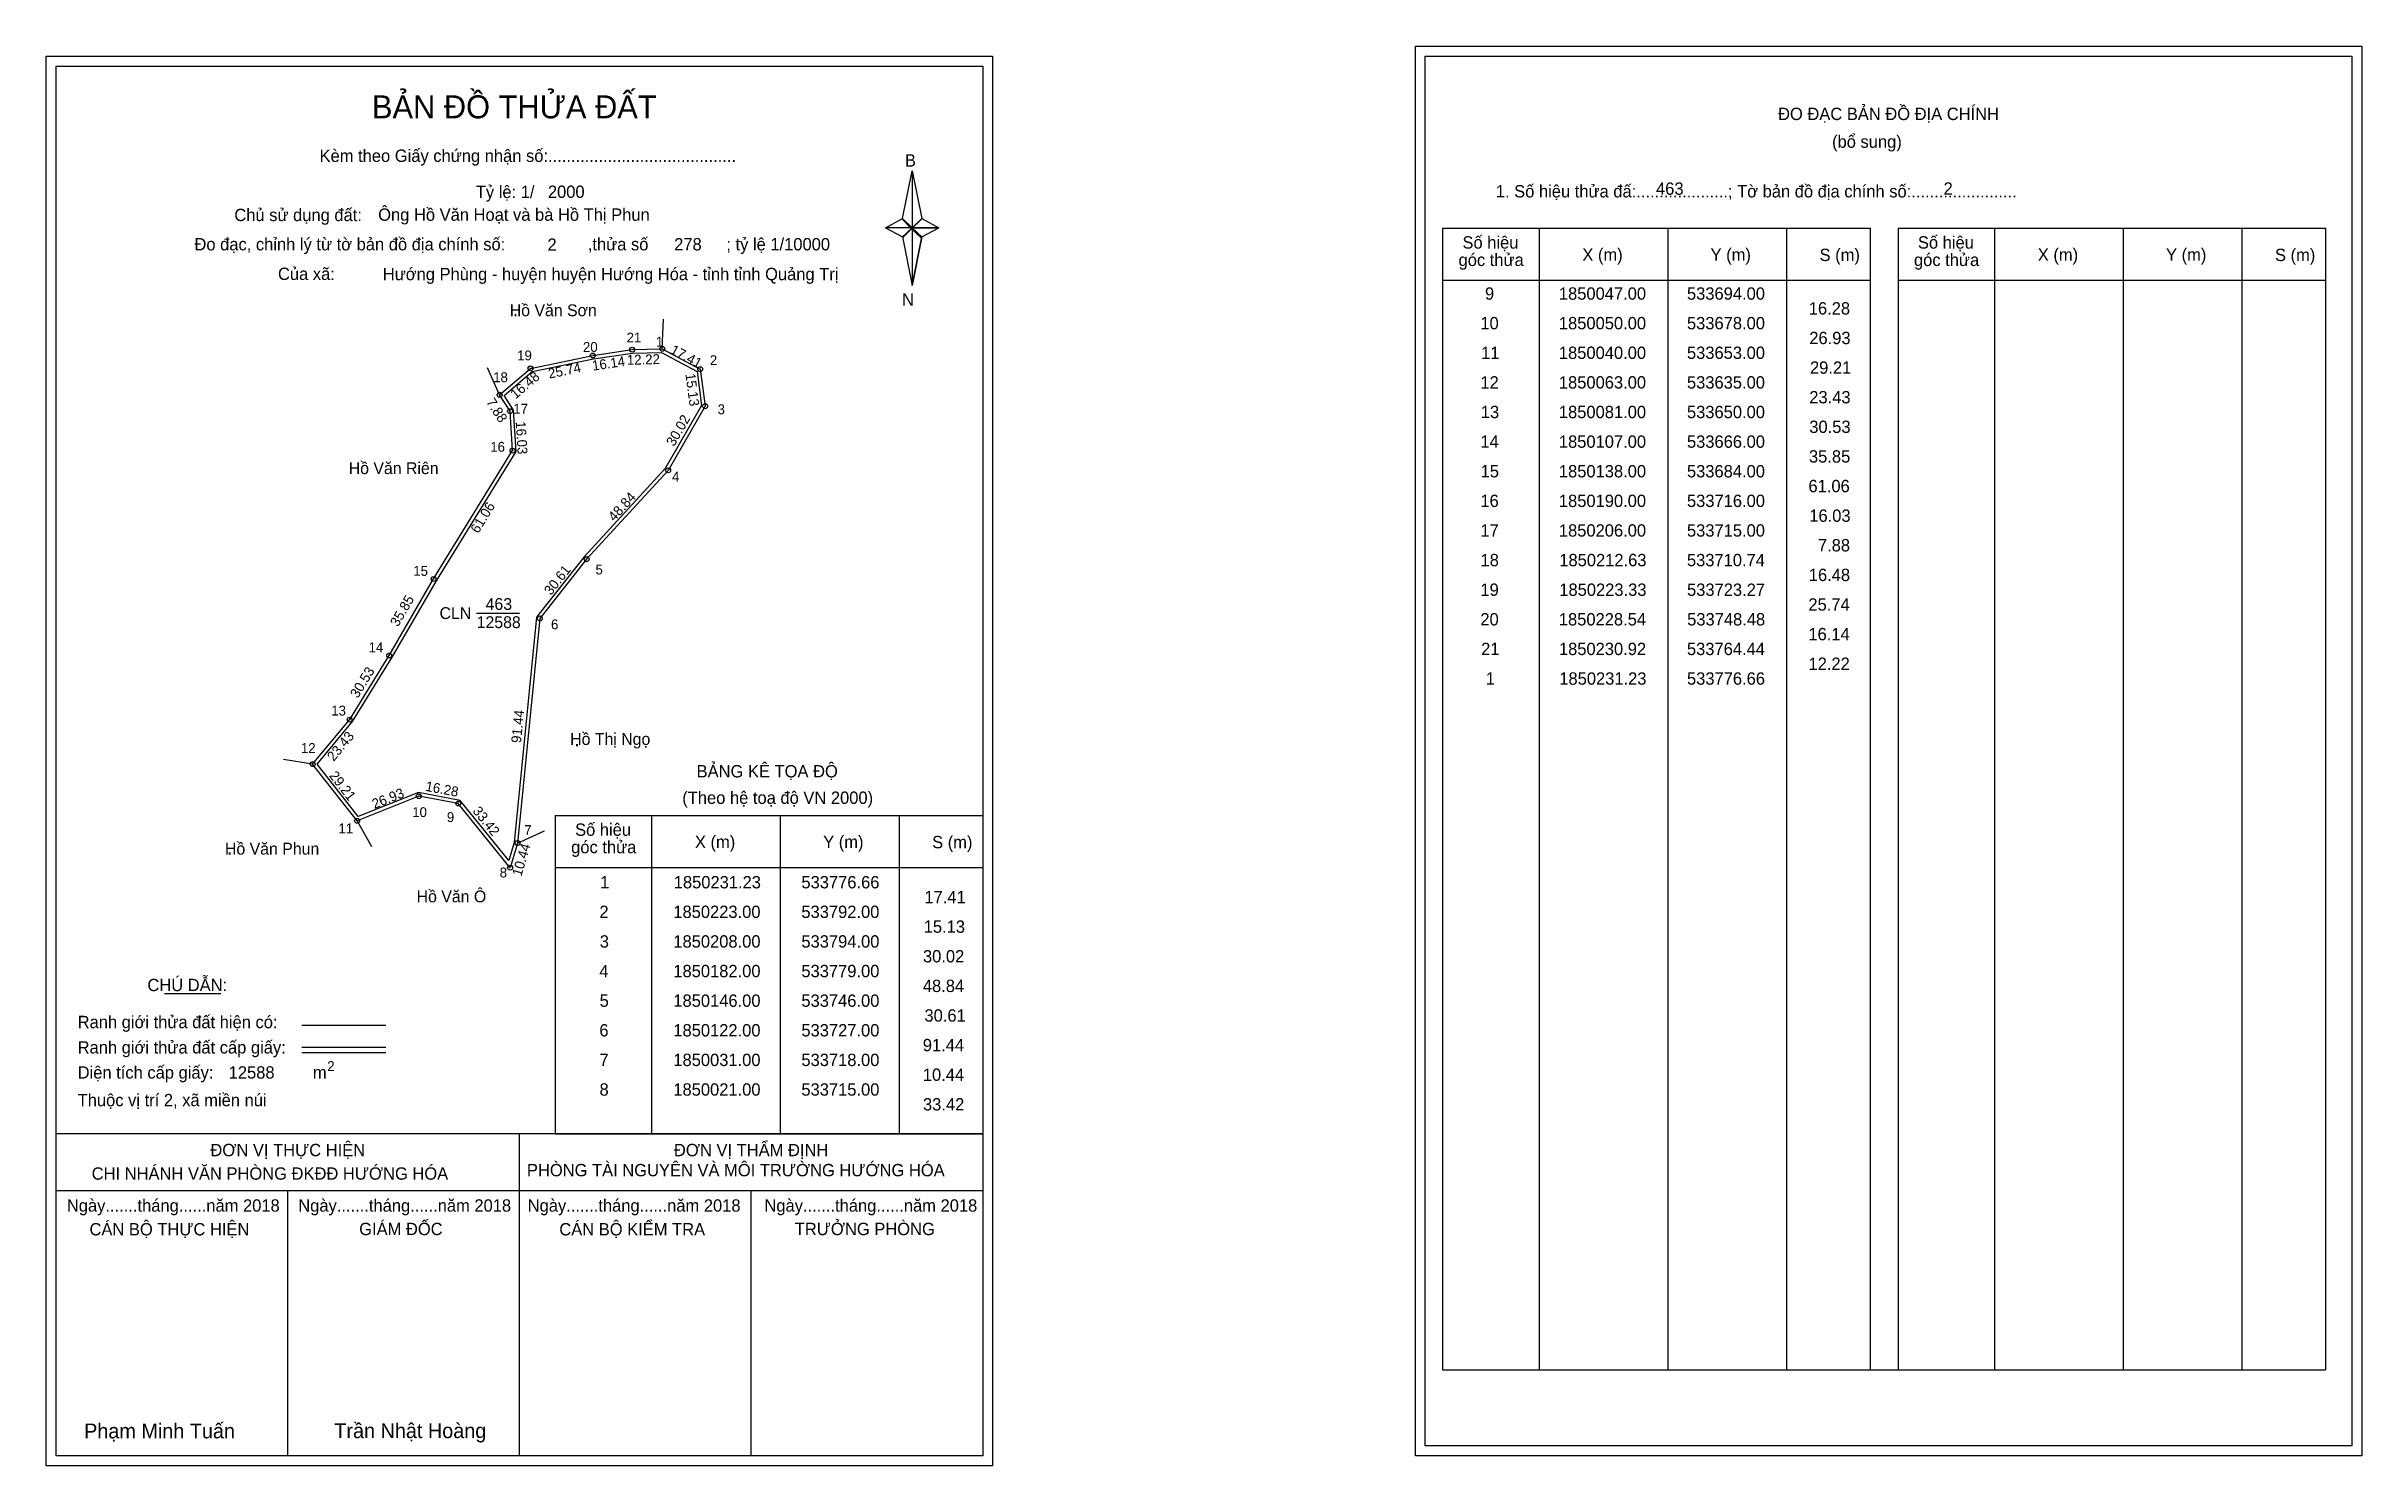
# Model space of a CAD drawing. Extents: x 533527 to 534465, y 1849779 to 1850354.
import ezdxf

# ---------------------------------------------------------------- set-up
doc = ezdxf.new("R2010")
doc.units = 0
for name, color, linetype in [('Level 1', 7, 'Continuous'), ('Level 10', 7, 'Continuous'), ('Level 11', 7, 'Continuous'), ('Level 13', 7, 'Continuous'), ('Level 27', 7, 'Continuous'), ('Level 3', 7, 'Continuous'), ('Level 36', 7, 'Continuous'), ('Level 49', 7, 'Continuous'), ('Level 53', 7, 'Continuous'), ('Level 55', 7, 'Continuous'), ('Level 6', 7, 'Continuous'), ('Level 60', 7, 'Continuous'), ('Level 63', 7, 'Continuous'), ('Level 9', 7, 'Continuous')]:
    doc.layers.add(name, color=color, linetype=linetype)

msp = doc.modelspace()

# ---------------------------------------------------------------- linework, layer by layer
at = {"layer": 'Level 1'}
for p, q in [((533531.09, 1850345.84), (533531.09, 1850345.84)), ((534085.74, 1850349.84), (534085.74, 1850349.84)), ((533873.94, 1850284.08), (533877.87, 1850303.36)), ((533877.87, 1850303.36), (533877.87, 1850280.31)), ((533877.87, 1850303.36), (533881.81, 1850284.08)), ((533867.05, 1850280.31), (533873.94, 1850284.08)), ((533873.94, 1850284.08), (533877.87, 1850280.31)), ((533877.58, 1850279.87), (533873.94, 1850283.64)), ((533877.87, 1850280.31), (533873.94, 1850276.63)), ((533877.58, 1850279.87), (533873.94, 1850276.19)), ((533873.94, 1850276.19), (533877.58, 1850279.87)), ((533881.51, 1850283.64), (533877.58, 1850279.87)), ((533877.58, 1850279.87), (533881.51, 1850283.64)), ((533881.51, 1850276.19), (533877.58, 1850279.87)), ((533881.81, 1850284.08), (533877.87, 1850280.31)), ((533877.87, 1850280.31), (533877.87, 1850256.91)), ((533877.87, 1850280.31), (533888.69, 1850280.31)), ((533877.87, 1850280.31), (533881.81, 1850276.63)), ((533881.81, 1850276.63), (533888.69, 1850280.31)), ((534092.8, 1850280.13), (534266.01, 1850280.13)), ((534131.98, 1849817.6), (534131.98, 1850280.13)), ((534184.13, 1849817.6), (534184.13, 1850280.13)), ((534232.07, 1850280.13), (534232.07, 1849817.6)), ((534266.01, 1850280.13), (534266.01, 1849817.6)), ((534277.32, 1850280.13), (534450.52, 1850280.13)), ((534316.5, 1849817.6), (534316.5, 1850280.13)), ((534368.64, 1849817.6), (534368.64, 1850280.13)), ((534416.59, 1850280.13), (534416.59, 1849817.6)), ((534450.52, 1850280.13), (534450.52, 1849817.6)), ((533873.94, 1850276.63), (533877.87, 1850256.91)), ((533881.81, 1850276.63), (533877.87, 1850256.91)), ((534092.8, 1850259.08), (534266.01, 1850259.08)), ((534277.32, 1850259.08), (534450.52, 1850259.08)), ((533733.28, 1850042.19), (533906.48, 1850042.19)), ((533772.46, 1849913.14), (533772.46, 1850042.19)), ((533824.6, 1849913.14), (533824.6, 1850042.19)), ((533872.55, 1850042.19), (533872.55, 1849913.14)), ((533733.28, 1850021.13), (533906.48, 1850021.13)), ((533574.93, 1849969.97), (533597.73, 1849969.97)), ((533630.66, 1849957.16), (533664.68, 1849957.16)), ((533630.66, 1849948.27), (533664.68, 1849948.27)), ((533630.66, 1849946.08), (533664.68, 1849946.08)), ((533744.75, 1849913.14), (533531.09, 1849913.14)), ((533906.48, 1849913.14), (533696.8, 1849913.14)), ((533718.79, 1849782.69), (533718.79, 1849913.14)), ((533733.28, 1849913.13), (533906.48, 1849913.13)), ((533906.49, 1849890.04), (533531.09, 1849890.04)), ((533624.94, 1849782.69), (533624.94, 1849890.04)), ((533812.64, 1849782.69), (533812.64, 1849890.04)), ((534092.8, 1849817.6), (534450.52, 1849817.6)), ((533906.48, 1849782.69), (533906.48, 1849782.69)), ((534461.14, 1849786.69), (534461.14, 1849786.69))]:
    msp.add_line(p, q, dxfattribs=at)
for points in [[(533873.94, 1850284.08), (533877.87, 1850303.36), (533877.87, 1850280.31)], [(533867.05, 1850280.31), (533873.94, 1850276.63), (533877.87, 1850280.31)], [(533877.87, 1850280.31), (533881.81, 1850284.08), (533888.69, 1850280.31)], [(533877.87, 1850280.31), (533877.87, 1850256.91), (533881.81, 1850276.63)]]:
    msp.add_lwpolyline(points, close=True, dxfattribs=at)
at = {"layer": 'Level 10'}
for points in [[(533653, 1850040), (533635, 1850063), (533650, 1850081), (533666, 1850107), (533684, 1850138), (533716, 1850190), (533715, 1850206), (533710.74, 1850212.63), (533723.27, 1850223.33), (533748.48, 1850228.54), (533764.44, 1850230.92), (533776.66, 1850231.23), (533792, 1850223), (533794, 1850208), (533779, 1850182), (533746, 1850146), (533727, 1850122), (533718, 1850031), (533715, 1850021), (533694, 1850047), (533678, 1850050)], [(533653.46, 1850041.69), (533636.8, 1850062.97), (533651.14, 1850080.18), (533667.2, 1850106.28), (533685.2, 1850137.28), (533717.42, 1850189.64), (533716.37, 1850206.45), (533712.58, 1850212.36), (533723.91, 1850222.03), (533748.73, 1850227.16), (533764.56, 1850229.52), (533776.32, 1850229.82), (533790.71, 1850222.1), (533792.55, 1850208.29), (533777.86, 1850182.83), (533744.93, 1850146.91), (533725.65, 1850122.55), (533716.62, 1850031.27), (533714.42, 1850023.94), (533694.77, 1850048.28), (533677.86, 1850051.45)]]:
    msp.add_lwpolyline(points, close=True, dxfattribs=at)
at = {"layer": 'Level 11'}
for centre in [(533764.44, 1850230.92), (533776.66, 1850231.23), (533723.27, 1850223.33), (533748.48, 1850228.54), (533792, 1850223), (533710.74, 1850212.63), (533715, 1850206), (533794, 1850208), (533716, 1850190), (533779, 1850182), (533746, 1850146), (533684, 1850138), (533727, 1850122), (533666, 1850107), (533650, 1850081), (533635, 1850063), (533678, 1850050), (533694, 1850047), (533653, 1850040), (533653, 1850040), (533718, 1850031), (533715, 1850021)]:
    msp.add_circle(centre, 1, dxfattribs=at)
at = {"layer": 'Level 27'}
for p, q in [((533776.66, 1850231.23), (533777.15, 1850243.22)), ((533710.74, 1850212.63), (533705.79, 1850223.56)), ((533635, 1850063), (533623.14, 1850064.82)), ((533653, 1850040), (533658.9, 1850029.55)), ((533718, 1850031), (533728.91, 1850035.99))]:
    msp.add_line(p, q, dxfattribs=at)
at = {"layer": 'Level 3'}
for p, q in [((534092.8, 1850280.13), (534092.8, 1849817.6)), ((534277.32, 1850280.13), (534277.32, 1849817.6)), ((533733.28, 1850042.19), (533733.28, 1849913.14))]:
    msp.add_line(p, q, dxfattribs=at)
at = {"layer": 'Level 63'}
for points in [[(534081.74, 1850353.84), (534465.14, 1850353.84), (534465.14, 1849782.69), (534081.74, 1849782.69)], [(533527.09, 1850349.84), (533910.49, 1850349.84), (533910.49, 1849778.69), (533527.09, 1849778.69)], [(533531.09, 1850345.84), (533906.49, 1850345.84), (533906.49, 1849782.69), (533531.09, 1849782.69)], [(534085.74, 1850349.84), (534461.14, 1850349.84), (534461.14, 1849786.69), (534085.74, 1849786.69)]]:
    msp.add_lwpolyline(points, close=True, dxfattribs=at)
at = {"layer": 'Level 9'}
msp.add_line((533701.44, 1850124.17), (533718.78, 1850124.17), dxfattribs=at)

# ---------------------------------------------------------------- texts
at = {"layer": 'Level 1'}
for s, height, p in [('BẢN ĐỒ THỬA ĐẤT', 9.3313, (533659.02, 1850324.65)), ('ĐO ĐẠC BẢN ĐỒ ĐỊA CHÍNH', 5, (534228.69, 1850323.96)), ('(bổ sung)', 5, (534250.57, 1850312.72)), ('Kèm theo Giấy chứng nhận số:.........................................', 5, (533637.79, 1850306.99)), ('B', 5, (533874.96, 1850305.11)), ('1. Số hiệu thửa đấ:....................; Tờ bản đồ địa chính số:.......................', 5, (534114.35, 1850292.6)), ('Chủ sử dụng đất:', 5, (533603.27, 1850283.01)), ('Số hiệu', 5, (534100.83, 1850271.87)), ('Số hiệu', 5, (534285.35, 1850271.87)), ('Đo đạc, chỉnh lý từ tờ bản đồ địa chính số:                  ,thửa số                 ; tỷ lệ 1/10000', 5, (533587.1, 1850271.15)), ('góc thửa', 5, (534099.25, 1850264.81)), ('X (m)', 5, (534149.4, 1850266.92)), ('Y (m)', 5, (534201.35, 1850266.92)), ('S (m)', 5, (534245.51, 1850266.82)), ('góc thửa', 5, (534283.76, 1850264.81)), ('X (m)', 5, (534333.91, 1850266.92)), ('Y (m)', 5, (534385.87, 1850266.92)), ('S (m)', 5, (534430.02, 1850266.82)), ('Của xã:', 5, (533620.95, 1850259.15)), ('N', 5, (533873.76, 1850248.77)), ('BẢNG KÊ TỌA ĐỘ', 5, (533790.55, 1850057.59)), ('(Theo hệ toạ độ VN 2000)', 5, (533784.74, 1850046.87)), ('Số hiệu', 5, (533741.31, 1850033.92)), ('X (m)', 5, (533789.87, 1850028.97)), ('Y (m)', 5, (533841.83, 1850028.97)), ('S (m)', 5, (533885.98, 1850028.87)), ('góc thửa', 5, (533739.73, 1850026.86)), ('CHÚ DẪN:', 5, (533568.05, 1849970.98)), ('Ranh giới thửa đất hiện có:', 5, (533539.79, 1849955.98)), ('Ranh giới thửa đất cấp giấy:', 5, (533539.79, 1849945.7)), ('Diện tích cấp giấy:', 5, (533539.79, 1849935.54)), ('m', 5, (533635.1, 1849935.58)), ('2', 4, (533640.89, 1849938.6)), ('Thuộc vị trí 2, xã miền núi', 5, (533539.79, 1849924.34)), ('ĐƠN VỊ THỰC HIỆN', 5, (533593.56, 1849904.1)), ('PHÒNG TÀI NGUYÊN VÀ MÔI TRƯỜNG HƯỚNG HÓA', 5, (533721.81, 1849895.96)), ('ĐƠN VỊ THẨM ĐỊNH', 5, (533781.36, 1849904.1)), ('CHI NHÁNH VĂN PHÒNG ĐKĐĐ HƯỚNG HÓA', 5, (533545.47, 1849894.58)), ('Ngày.......tháng......năm 2018', 5, (533535.42, 1849881.63)), ('Ngày.......tháng......năm 2018', 5, (533629.17, 1849881.63)), ('Ngày.......tháng......năm 2018', 5, (533722.12, 1849881.63)), ('Ngày.......tháng......năm 2018', 5, (533818.03, 1849881.63)), ('CÁN BỘ THỰC HIỆN', 5, (533544.59, 1849872)), ('GIÁM ĐỐC', 5, (533653.85, 1849872.12)), ('CÁN BỘ KIỂM TRA', 5, (533734.93, 1849872)), ('TRƯỞNG PHÒNG', 5, (533830.31, 1849872.12)), ('Phạm Minh Tuấn', 6, (533542.41, 1849789.77)), ('Trần Nhật Hoàng', 6, (533643.79, 1849789.87))]:
    msp.add_text(s, height=height, dxfattribs=at).set_placement(p)
at = {"layer": 'Level 11'}
msp.add_text('Tỷ lệ: 1/', height=5, dxfattribs=at).set_placement((533701.1, 1850292.37))
at = {"layer": 'Level 13'}
for s, p in [('463', (533705.08, 1850125.45)), ('CLN', (533686.41, 1850121.77)), ('12588', (533701.45, 1850118.09))]:
    msp.add_text(s, height=4.8, dxfattribs=at).set_placement(p)
at = {"layer": 'Level 36'}
for p in [(533716.05, 1850244.48), (533740.96, 1850070.15), (533600.27, 1850026.31)]:
    msp.add_text('.', height=6, dxfattribs=at).set_placement(p)
at = {"layer": 'Level 49'}
for s, rotation, p in [('17.41', 331.78618, (533779.54, 1850229.61)), ('16.48', 40.49569, (533717.18, 1850210.7)), ('25.74', 11.67659, (533730.87, 1850219.17)), ('16.14', 8.48161, (533748.53, 1850222.38)), ('12.22', 1.45318, (533762.35, 1850224.76)), ('15.13', 277.59464, (533785.98, 1850221.06)), ('7.88', 302.72212, (533705.14, 1850209.7)), ('30.02', 60.01836, (533781.44, 1850191.44)), ('16.03', 273.57633, (533717.25, 1850201.76)), ('61.06', 58.3925, (533702.07, 1850156.17)), ('48.84', 47.48955, (533757.22, 1850161.05)), ('30.61', 51.63251, (533731.53, 1850131.1)), ('35.85', 59.85861, (533669.58, 1850118.35)), ('30.53', 58.3925, (533653.28, 1850089.39)), ('91.44', 84.35175, (533719.38, 1850071.39)), ('23.43', 50.19443, (533643.53, 1850063.85)), ('29.21', 308.04704, (533641.45, 1850058.25)), ('26.93', 21.80141, (533660.03, 1850044.76)), ('16.28', 349.38034, (533680.49, 1850052.18)), ('33.42', 308.92754, (533699.58, 1850043.87)), ('10.44', 73.30076, (533719.51, 1850017.27))]:
    msp.add_text(s, height=4, rotation=rotation, dxfattribs=at).set_placement(p)
at = {"layer": 'Level 53'}
for s, p in [('9', (534109.95, 1850251.16)), ('1850047.00', (534139.89, 1850251.16)), ('533694.00', (534191.78, 1850251.16)), ('16.28', (534241.14, 1850245.16)), ('10', (534108.08, 1850239.16)), ('1850050.00', (534139.89, 1850239.16)), ('533678.00', (534191.78, 1850239.16)), ('11', (534108.4, 1850227.16)), ('1850040.00', (534139.89, 1850227.16)), ('533653.00', (534191.78, 1850227.16)), ('26.93', (534241.34, 1850233.16)), ('29.21', (534241.63, 1850221.16)), ('12', (534108.1, 1850215.16)), ('1850063.00', (534139.89, 1850215.16)), ('533635.00', (534191.78, 1850215.16)), ('23.43', (534241.34, 1850209.16)), ('13', (534108.26, 1850203.16)), ('1850081.00', (534139.89, 1850203.16)), ('533650.00', (534191.78, 1850203.16)), ('30.53', (534241.34, 1850197.16)), ('14', (534108.08, 1850191.16)), ('1850107.00', (534139.89, 1850191.16)), ('533666.00', (534191.78, 1850191.16)), ('15', (534108.19, 1850179.16)), ('1850138.00', (534139.89, 1850179.16)), ('533684.00', (534191.78, 1850179.16)), ('35.85', (534241.21, 1850185.16)), ('61.06', (534241, 1850173.16)), ('16', (534108.09, 1850167.16)), ('1850190.00', (534139.89, 1850167.16)), ('533716.00', (534191.78, 1850167.16)), ('16.03', (534241.34, 1850161.16)), ('17', (534108.11, 1850155.16)), ('1850206.00', (534139.89, 1850155.16)), ('533715.00', (534191.78, 1850155.16)), ('18', (534108.16, 1850143.16)), ('1850212.63', (534140.06, 1850143.16)), ('533710.74', (534191.77, 1850143.16)), ('7.88', (534244.84, 1850149.16)), ('19', (534108.11, 1850131.16)), ('1850223.33', (534140.06, 1850131.16)), ('533723.27', (534191.81, 1850131.16)), ('16.48', (534241.14, 1850137.16)), ('25.74', (534240.98, 1850125.16)), ('20', (534108.08, 1850119.16)), ('1850228.54', (534139.88, 1850119.16)), ('533748.48', (534191.86, 1850119.16)), ('16.14', (534240.98, 1850113.16)), ('21', (534108.4, 1850107.16)), ('1850230.92', (534139.91, 1850107.16)), ('533764.44', (534191.77, 1850107.16)), ('1', (534110.25, 1850095.16)), ('1850231.23', (534140.06, 1850095.16)), ('533776.66', (534191.79, 1850095.16)), ('12.22', (534241.03, 1850101.16)), ('1', (533751.48, 1850012.63)), ('1850231.23', (533781.29, 1850012.63)), ('533776.66', (533833.01, 1850012.63)), ('2', (533751.18, 1850000.63)), ('1850223.00', (533781.12, 1850000.63)), ('533792.00', (533833, 1850000.63)), ('17.41', (533882.86, 1850006.63)), ('15.13', (533882.56, 1849994.63)), ('3', (533751.33, 1849988.63)), ('1850208.00', (533781.12, 1849988.63)), ('533794.00', (533833, 1849988.63)), ('30.02', (533882.26, 1849982.63)), ('4', (533751.15, 1849976.63)), ('1850182.00', (533781.12, 1849976.63)), ('533779.00', (533833, 1849976.63)), ('5', (533751.27, 1849964.63)), ('1850146.00', (533781.12, 1849964.63)), ('533746.00', (533833, 1849964.63)), ('48.84', (533882.2, 1849970.63)), ('30.61', (533882.86, 1849958.63)), ('6', (533751.16, 1849952.63)), ('1850122.00', (533781.12, 1849952.63)), ('533727.00', (533833, 1849952.63)), ('91.44', (533882.2, 1849946.63)), ('7', (533751.19, 1849940.63)), ('1850031.00', (533781.12, 1849940.63)), ('533718.00', (533833, 1849940.63)), ('10.44', (533882.2, 1849934.63)), ('8', (533751.23, 1849928.63)), ('1850021.00', (533781.12, 1849928.63)), ('533715.00', (533833, 1849928.63)), ('33.42', (533882.26, 1849922.63))]:
    msp.add_text(s, height=5, dxfattribs=at).set_placement(p)
at = {"layer": 'Level 55'}
for s, height, p in [('21', 0.8, (533763.92, 1850230.92)), ('0', 0.22, (533764.36, 1850230.7)), ('1', 0.8, (533776.44, 1850231.23)), ('0', 0.22, (533776.58, 1850231.01)), ('0', 0.22, (533776.58, 1850231.01)), ('19', 0.8, (533722.7, 1850223.33)), ('0', 0.22, (533723.19, 1850223.11)), ('20', 0.8, (533747.91, 1850228.54)), ('0', 0.22, (533748.4, 1850228.32)), ('2', 0.8, (533791.73, 1850223)), ('0', 0.22, (533791.92, 1850222.78)), ('18', 0.8, (533710.18, 1850212.63)), ('462', 0.22, (533710.5, 1850212.41)), ('462', 0.22, (533710.5, 1850212.41)), ('0', 0.22, (533710.66, 1850212.41)), ('17', 0.8, (533714.44, 1850206)), ('462', 0.22, (533714.76, 1850205.78)), ('462', 0.22, (533714.76, 1850205.78)), ('3', 0.8, (533793.75, 1850208)), ('0', 0.22, (533793.92, 1850207.78)), ('16', 0.8, (533715.43, 1850190)), ('462', 0.22, (533715.76, 1850189.78)), ('462', 0.22, (533715.76, 1850189.78)), ('4', 0.8, (533778.72, 1850182)), ('0', 0.22, (533778.92, 1850181.78)), ('5', 0.8, (533745.74, 1850146)), ('0', 0.22, (533745.92, 1850145.78)), ('15', 0.8, (533683.45, 1850138)), ('462', 0.22, (533683.76, 1850137.78)), ('462', 0.22, (533683.76, 1850137.78)), ('6', 0.8, (533726.73, 1850122)), ('0', 0.22, (533726.92, 1850121.78)), ('14', 0.8, (533665.43, 1850107)), ('462', 0.22, (533665.76, 1850106.78)), ('462', 0.22, (533665.76, 1850106.78)), ('13', 0.8, (533649.46, 1850081)), ('462', 0.22, (533649.76, 1850080.78)), ('462', 0.22, (533649.76, 1850080.78)), ('12', 0.8, (533634.43, 1850063)), ('462', 0.22, (533634.76, 1850062.78)), ('462', 0.22, (533634.76, 1850062.78)), ('0', 0.22, (533634.92, 1850062.78)), ('0', 0.22, (533634.92, 1850062.78)), ('10', 0.8, (533677.43, 1850050)), ('469', 0.22, (533677.76, 1850049.78)), ('469', 0.22, (533693.76, 1850046.78)), ('9', 0.8, (533693.73, 1850047)), ('11', 0.8, (533652.48, 1850040)), ('469', 0.22, (533652.76, 1850039.78)), ('0', 0.22, (533652.92, 1850039.78)), ('0', 0.22, (533652.92, 1850039.78)), ('469', 0.22, (533717.76, 1850030.78)), ('7', 0.8, (533717.73, 1850031)), ('0', 0.22, (533717.92, 1850030.78)), ('469', 0.22, (533714.76, 1850020.78)), ('8', 0.8, (533714.74, 1850021))]:
    msp.add_text(s, height=height, dxfattribs=at).set_placement(p)
at = {"layer": 'Level 6'}
for s, p in [('2000', (533730.3, 1850292.41)), ('463', (534179.25, 1850293.68)), ('2', (534295.74, 1850293.72)), ('Ông Hồ Văn Hoạt và bà Hồ Thị Phun', (533661.54, 1850283.14)), ('2', (533730.14, 1850270.97)), ('278', (533781.46, 1850271.13)), (' Hướng Phùng - huyện huyện Hướng Hóa - tỉnh tỉnh Quảng Trị', (533661.56, 1850259.06)), ('12588', (533600.97, 1849935.55))]:
    msp.add_text(s, height=5, dxfattribs=at).set_placement(p)
at = {"layer": 'Level 60'}
for s, p in [('Hồ Văn Sơn', (533714.86, 1850244.48)), ('Hồ Văn Riên', (533649.62, 1850180.51)), ('Hồ Thị Ngọ', (533739.33, 1850070.75)), ('Hồ Văn Phun', (533599.48, 1850026.31)), ('Hồ Văn Ô', (533677.13, 1850006.97))]:
    msp.add_text(s, height=4.8, dxfattribs=at).set_placement(p)
at = {"layer": 'Level 9'}
for s, p in [('19', (533717.85, 1850226.58)), ('20', (533744.51, 1850230)), ('21', (533762.18, 1850233.82)), ('1', (533774.05, 1850232.14)), ('18', (533708.14, 1850217.74)), ('2', (533795.91, 1850224.64)), ('17', (533716.27, 1850204.98)), ('3', (533799.05, 1850204.76)), ('16', (533706.95, 1850189.55)), ('4', (533780.55, 1850177.43)), ('15', (533675.75, 1850139.28)), ('5', (533749.59, 1850139.85)), ('6', (533731.57, 1850117.6)), ('14', (533657.65, 1850108.28)), ('13', (533642.53, 1850082.67)), ('12', (533630.24, 1850067.49)), ('10', (533675.34, 1850041.52)), ('9', (533689.37, 1850039.51)), ('11', (533645.46, 1850034.94)), ('7', (533720.71, 1850034.24)), ('8', (533710.78, 1850017.06))]:
    msp.add_text(s, height=4, dxfattribs=at).set_placement(p)

doc.saveas('drawing.dxf')
